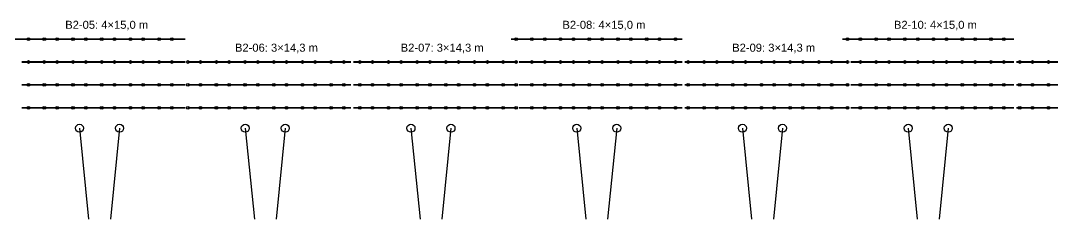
# Model space of a CAD drawing. Header units: millimetres. Extents: x 4893 to 477136, y -248774 to -84814.
# Drawn here: x 88519 to 178779, y -248774 to -231422 of the extents above; entities that cross this region are included whole.
import ezdxf

# ---------------------------------------------------------------- set-up
doc = ezdxf.new("R2010")
doc.units = ezdxf.units.MM
for name, color, linetype in [('GC-BICH NEO', 6, 'Continuous'), ('GC-DAY NEO', 5, 'Continuous'), ('GC-GHI CHU', 2, 'Continuous'), ('GC-HOP 40x60 GIA CUONG', 1, 'Continuous')]:
    doc.layers.add(name, color=color, linetype=linetype)
doc.styles.add('GC_VN', font='arial.ttf')

msp = doc.modelspace()

# ---------------------------------------------------------------- linework, layer by layer
at = {"layer": 'GC-BICH NEO'}
for centre in [(93669.39443427109, -240813.6853968004), (97169.39443427109, -240813.6853968004), (108169.3944342711, -240813.6853968004), (111669.3944342711, -240813.6853968004), (122669.3944342711, -240813.6853968004), (126169.3944342711, -240813.6853968004), (137169.3944342711, -240813.6853968004), (140669.3944342711, -240813.6853968004), (151669.3944342711, -240813.6853968004), (155169.3944342711, -240813.6853968004), (166169.3944342711, -240813.6853968004), (169669.3944342711, -240813.6853968004)]:
    msp.add_circle(centre, 350, dxfattribs=at)
at = {"layer": 'GC-DAY NEO'}
for p, q in [((93669.39443427109, -240813.6853968004), (94465.42418643911, -248773.9829184803)), ((97169.39443427109, -240813.6853968004), (96373.36468210313, -248773.9829184803)), ((108169.3944342711, -240813.6853968004), (108965.4241864391, -248773.9829184803)), ((111669.3944342711, -240813.6853968004), (110873.3646821031, -248773.9829184803)), ((122669.3944342711, -240813.6853968004), (123465.4241864391, -248773.9829184803)), ((126169.3944342711, -240813.6853968004), (125373.3646821031, -248773.9829184803)), ((137169.3944342711, -240813.6853968004), (137965.4241864391, -248773.9829184803)), ((140669.3944342711, -240813.6853968004), (139873.3646821031, -248773.9829184803)), ((151669.3944342711, -240813.6853968004), (152465.4241864391, -248773.9829184803)), ((155169.3944342711, -240813.6853968004), (154373.3646821031, -248773.9829184803)), ((166169.3944342711, -240813.6853968004), (166965.4241864391, -248773.9829184803)), ((169669.3944342711, -240813.6853968004), (168873.3646821031, -248773.9829184803))]:
    msp.add_line(p, q, dxfattribs=at)
at = {"layer": 'GC-HOP 40x60 GIA CUONG', "const_width": 150}
for points in [[(87919.3944342711, -233032.1853967995), (102919.3944342711, -233032.1853967995)], [(131419.3944342711, -233032.1853967996), (146419.3944342711, -233032.1853967996)], [(160419.3944342711, -233032.1853967996), (175419.3944342711, -233032.1853967996)], [(88619.39443427109, -235032.1853967995), (102919.3944342711, -235032.1853967995)], [(103119.3944342711, -235032.1853967995), (117419.3944342711, -235032.1853967995)], [(117619.3944342711, -235032.1853967996), (131919.3944342711, -235032.1853967996)], [(132119.3944342711, -235032.1853967996), (146419.3944342711, -235032.1853967996)], [(146619.3944342711, -235032.1853967996), (160919.3944342711, -235032.1853967996)], [(161119.3944342711, -235032.1853967996), (175419.3944342711, -235032.1853967996)], [(175619.3944342711, -235032.1853967998), (189919.3944342711, -235032.1853967998)], [(88619.39443427109, -237032.1853967993), (102919.3944342711, -237032.1853967993)], [(103119.3944342711, -237032.1853967993), (117419.3944342711, -237032.1853967993)], [(117619.3944342711, -237032.1853967996), (131919.3944342711, -237032.1853967996)], [(132119.3944342711, -237032.1853967996), (146419.3944342711, -237032.1853967996)], [(146619.3944342711, -237032.1853967996), (160919.3944342711, -237032.1853967996)], [(161119.3944342711, -237032.1853967996), (175419.3944342711, -237032.1853967996)], [(175619.3944342711, -237032.1853967999), (189919.3944342711, -237032.1853967999)], [(88619.39443427109, -239032.1853967993), (102919.3944342711, -239032.1853967993)], [(103119.3944342711, -239032.1853967993), (117419.3944342711, -239032.1853967993)], [(117619.3944342711, -239032.1853967996), (131919.3944342711, -239032.1853967996)], [(132119.3944342711, -239032.1853967996), (146419.3944342711, -239032.1853967996)], [(146619.3944342711, -239032.1853967996), (160919.3944342711, -239032.1853967996)], [(161119.3944342711, -239032.1853967996), (175419.3944342711, -239032.1853967996)], [(175619.3944342711, -239032.1853967999), (189919.3944342711, -239032.1853967999)]]:
    msp.add_lwpolyline(points, dxfattribs=at)
at = {"layer": 'GC-HOP 40x60 GIA CUONG'}
for centre in [(89200.92767042623, -233032.1853967995), (90590.92767042623, -233032.1853967995), (91710.92767042623, -233032.1853967995), (93100.92767042623, -233032.1853967995), (94220.92767042623, -233032.1853967995), (95610.92767042623, -233032.1853967995), (96730.92767042623, -233032.1853967995), (98120.92767042623, -233032.1853967995), (99240.92767042623, -233032.1853967995), (100630.9276704262, -233032.1853967995), (101750.9276704262, -233032.1853967995), (131859.9701588505, -233032.1853967996), (133249.9701588505, -233032.1853967996), (134369.9701588505, -233032.1853967996), (135759.9701588505, -233032.1853967996), (136879.9701588505, -233032.1853967996), (138269.9701588505, -233032.1853967996), (139389.9701588505, -233032.1853967996), (140779.9701588505, -233032.1853967996), (141899.9701588505, -233032.1853967996), (143289.9701588505, -233032.1853967996), (144409.9701588505, -233032.1853967996), (145799.9701588505, -233032.1853967996), (160859.9701588505, -233032.1853967996), (161979.9701588505, -233032.1853967996), (163369.9701588505, -233032.1853967996), (164489.9701588505, -233032.1853967996), (165879.9701588505, -233032.1853967996), (166999.9701588505, -233032.1853967996), (168389.9701588505, -233032.1853967996), (169509.9701588505, -233032.1853967996), (170899.9701588505, -233032.1853967996), (172019.9701588505, -233032.1853967996), (173409.9701588505, -233032.1853967996), (174529.9701588505, -233032.1853967996), (89200.92767042623, -235032.1853967995), (90590.92767042623, -235032.1853967995), (91710.92767042623, -235032.1853967995), (93100.92767042623, -235032.1853967995), (94220.92767042623, -235032.1853967995), (95610.92767042623, -235032.1853967995), (96730.92767042623, -235032.1853967995), (98120.92767042623, -235032.1853967995), (99240.92767042623, -235032.1853967995), (100630.9276704262, -235032.1853967995), (101750.9276704262, -235032.1853967995), (103140.9276704262, -235032.1853967995), (104250.448914644, -235032.1853967995), (105640.448914644, -235032.1853967995), (106759.9701588505, -235032.1853967995), (108149.9701588505, -235032.1853967995), (109269.9701588505, -235032.1853967995), (110659.9701588505, -235032.1853967995), (111779.9701588505, -235032.1853967995), (113169.9701588505, -235032.1853967995), (114289.9701588505, -235032.1853967995), (115679.9701588505, -235032.1853967995), (116799.9701588505, -235032.1853967995), (118189.9701588505, -235032.1853967996), (119309.9701588505, -235032.1853967996), (120699.9701588505, -235032.1853967996), (121819.9701588505, -235032.1853967996), (123209.9701588505, -235032.1853967996), (124329.9701588505, -235032.1853967996), (125719.9701588505, -235032.1853967996), (126839.9701588505, -235032.1853967996), (128229.9701588505, -235032.1853967996), (129349.9701588505, -235032.1853967996), (130739.9701588505, -235032.1853967996), (131859.9701588505, -235032.1853967996), (133249.9701588505, -235032.1853967996), (134369.9701588505, -235032.1853967996), (135759.9701588505, -235032.1853967996), (136879.9701588505, -235032.1853967996), (138269.9701588505, -235032.1853967996), (139389.9701588505, -235032.1853967996), (140779.9701588505, -235032.1853967996), (141899.9701588505, -235032.1853967996), (143289.9701588505, -235032.1853967996), (144409.9701588505, -235032.1853967996), (145799.9701588505, -235032.1853967996), (146919.9701588505, -235032.1853967996), (148309.9701588505, -235032.1853967996), (149429.9701588505, -235032.1853967996), (150819.9701588505, -235032.1853967996), (151939.9701588505, -235032.1853967996), (153329.9701588505, -235032.1853967996), (154449.9701588505, -235032.1853967996), (155839.9701588505, -235032.1853967996), (156959.9701588505, -235032.1853967996), (158349.9701588505, -235032.1853967996), (159469.9701588505, -235032.1853967996), (160859.9701588505, -235032.1853967996), (161979.9701588505, -235032.1853967996), (163369.9701588505, -235032.1853967996), (164489.9701588505, -235032.1853967996), (165879.9701588505, -235032.1853967996), (166999.9701588505, -235032.1853967996), (168389.9701588505, -235032.1853967996), (169509.9701588505, -235032.1853967996), (170899.9701588505, -235032.1853967996), (172019.9701588505, -235032.1853967996), (173409.9701588505, -235032.1853967996), (174529.9701588505, -235032.1853967996), (175919.9701588505, -235032.1853967998), (175935.9276704263, -235032.1853967998), (177045.4489146439, -235032.1853967998), (178435.4489146439, -235032.1853967998), (89200.92767042623, -237032.1853967993), (90590.92767042623, -237032.1853967993), (91710.92767042623, -237032.1853967993), (93100.92767042623, -237032.1853967993), (94220.92767042623, -237032.1853967993), (95610.92767042623, -237032.1853967993), (96730.92767042623, -237032.1853967993), (98120.92767042623, -237032.1853967993), (99240.92767042623, -237032.1853967993), (100630.9276704262, -237032.1853967993), (101750.9276704262, -237032.1853967993), (103140.9276704262, -237032.1853967993), (104250.448914644, -237032.1853967993), (105640.448914644, -237032.1853967993), (106759.9701588505, -237032.1853967993), (108149.9701588505, -237032.1853967993), (109269.9701588505, -237032.1853967993), (110659.9701588505, -237032.1853967993), (111779.9701588505, -237032.1853967993), (113169.9701588505, -237032.1853967993), (114289.9701588505, -237032.1853967993), (115679.9701588505, -237032.1853967993), (116799.9701588505, -237032.1853967993), (118189.9701588505, -237032.1853967996), (119309.9701588505, -237032.1853967996), (120699.9701588505, -237032.1853967996), (121819.9701588505, -237032.1853967996), (123209.9701588505, -237032.1853967996), (124329.9701588505, -237032.1853967996), (125719.9701588505, -237032.1853967996), (126839.9701588505, -237032.1853967996), (128229.9701588505, -237032.1853967996), (129349.9701588505, -237032.1853967996), (130739.9701588505, -237032.1853967996), (131859.9701588505, -237032.1853967996), (133249.9701588505, -237032.1853967996), (134369.9701588505, -237032.1853967996), (135759.9701588505, -237032.1853967996), (136879.9701588505, -237032.1853967996), (138269.9701588505, -237032.1853967996), (139389.9701588505, -237032.1853967996), (140779.9701588505, -237032.1853967996), (141899.9701588505, -237032.1853967996), (143289.9701588505, -237032.1853967996), (144409.9701588505, -237032.1853967996), (145799.9701588505, -237032.1853967996), (146919.9701588505, -237032.1853967996), (148309.9701588505, -237032.1853967996), (149429.9701588505, -237032.1853967996), (150819.9701588505, -237032.1853967996), (151939.9701588505, -237032.1853967996), (153329.9701588505, -237032.1853967996), (154449.9701588505, -237032.1853967996), (155839.9701588505, -237032.1853967996), (156959.9701588505, -237032.1853967996), (158349.9701588505, -237032.1853967996), (159469.9701588505, -237032.1853967996), (160859.9701588505, -237032.1853967996), (161979.9701588505, -237032.1853967996), (163369.9701588505, -237032.1853967996), (164489.9701588505, -237032.1853967996), (165879.9701588505, -237032.1853967996), (166999.9701588505, -237032.1853967996), (168389.9701588505, -237032.1853967996), (169509.9701588505, -237032.1853967996), (170899.9701588505, -237032.1853967996), (172019.9701588505, -237032.1853967996), (173409.9701588505, -237032.1853967996), (174529.9701588505, -237032.1853967996), (175919.9701588505, -237032.1853967999), (175935.9276704263, -237032.1853967999), (177045.4489146439, -237032.1853967999), (178435.4489146439, -237032.1853967999), (89200.92767042623, -239032.1853967993), (90590.92767042623, -239032.1853967993), (91710.92767042623, -239032.1853967993), (93100.92767042623, -239032.1853967993), (94220.92767042623, -239032.1853967993), (95610.92767042623, -239032.1853967993), (96730.92767042623, -239032.1853967993), (98120.92767042623, -239032.1853967993), (99240.92767042623, -239032.1853967993), (100630.9276704262, -239032.1853967993), (101750.9276704262, -239032.1853967993), (103140.9276704262, -239032.1853967993), (104250.448914644, -239032.1853967993), (105640.448914644, -239032.1853967993), (106759.9701588505, -239032.1853967993), (108149.9701588505, -239032.1853967993), (109269.9701588505, -239032.1853967993), (110659.9701588505, -239032.1853967993), (111779.9701588505, -239032.1853967993), (113169.9701588505, -239032.1853967993), (114289.9701588505, -239032.1853967993), (115679.9701588505, -239032.1853967993), (116799.9701588505, -239032.1853967993), (118189.9701588505, -239032.1853967996), (119309.9701588505, -239032.1853967996), (120699.9701588505, -239032.1853967996), (121819.9701588505, -239032.1853967996), (123209.9701588505, -239032.1853967996), (124329.9701588505, -239032.1853967996), (125719.9701588505, -239032.1853967996), (126839.9701588505, -239032.1853967996), (128229.9701588505, -239032.1853967996), (129349.9701588505, -239032.1853967996), (130739.9701588505, -239032.1853967996), (131859.9701588505, -239032.1853967996), (133249.9701588505, -239032.1853967996), (134369.9701588505, -239032.1853967996), (135759.9701588505, -239032.1853967996), (136879.9701588505, -239032.1853967996), (138269.9701588505, -239032.1853967996), (139389.9701588505, -239032.1853967996), (140779.9701588505, -239032.1853967996), (141899.9701588505, -239032.1853967996), (143289.9701588505, -239032.1853967996), (144409.9701588505, -239032.1853967996), (145799.9701588505, -239032.1853967996), (146919.9701588505, -239032.1853967996), (148309.9701588505, -239032.1853967996), (149429.9701588505, -239032.1853967996), (150819.9701588505, -239032.1853967996), (151939.9701588505, -239032.1853967996), (153329.9701588505, -239032.1853967996), (154449.9701588505, -239032.1853967996), (155839.9701588505, -239032.1853967996), (156959.9701588505, -239032.1853967996), (158349.9701588505, -239032.1853967996), (159469.9701588505, -239032.1853967996), (160859.9701588505, -239032.1853967996), (161979.9701588505, -239032.1853967996), (163369.9701588505, -239032.1853967996), (164489.9701588505, -239032.1853967996), (165879.9701588505, -239032.1853967996), (166999.9701588505, -239032.1853967996), (168389.9701588505, -239032.1853967996), (169509.9701588505, -239032.1853967996), (170899.9701588505, -239032.1853967996), (172019.9701588505, -239032.1853967996), (173409.9701588505, -239032.1853967996), (174529.9701588505, -239032.1853967996), (175919.9701588505, -239032.1853967999), (175935.9276704263, -239032.1853967999), (177045.4489146439, -239032.1853967999), (178435.4489146439, -239032.1853967999)]:
    msp.add_circle(centre, 120, dxfattribs=at)

# ---------------------------------------------------------------- texts
at = {"layer": 'GC-GHI CHU', "style": 'GC_VN'}
for s, p in [('B2-05: 4×15,0 m', (92419.39443427109, -232132.1853967995)), ('B2-08: 4×15,0 m', (135919.3944342711, -232132.1853967996)), ('B2-10: 4×15,0 m', (164919.3944342711, -232132.1853967996)), ('B2-06: 3×14,3 m', (107269.3944342711, -234132.1853967995)), ('B2-07: 3×14,3 m', (121769.3944342711, -234132.1853967996)), ('B2-09: 3×14,3 m', (150769.3944342711, -234132.1853967996))]:
    msp.add_text(s, height=700, dxfattribs=at).set_placement(p)

doc.saveas('drawing.dxf')
